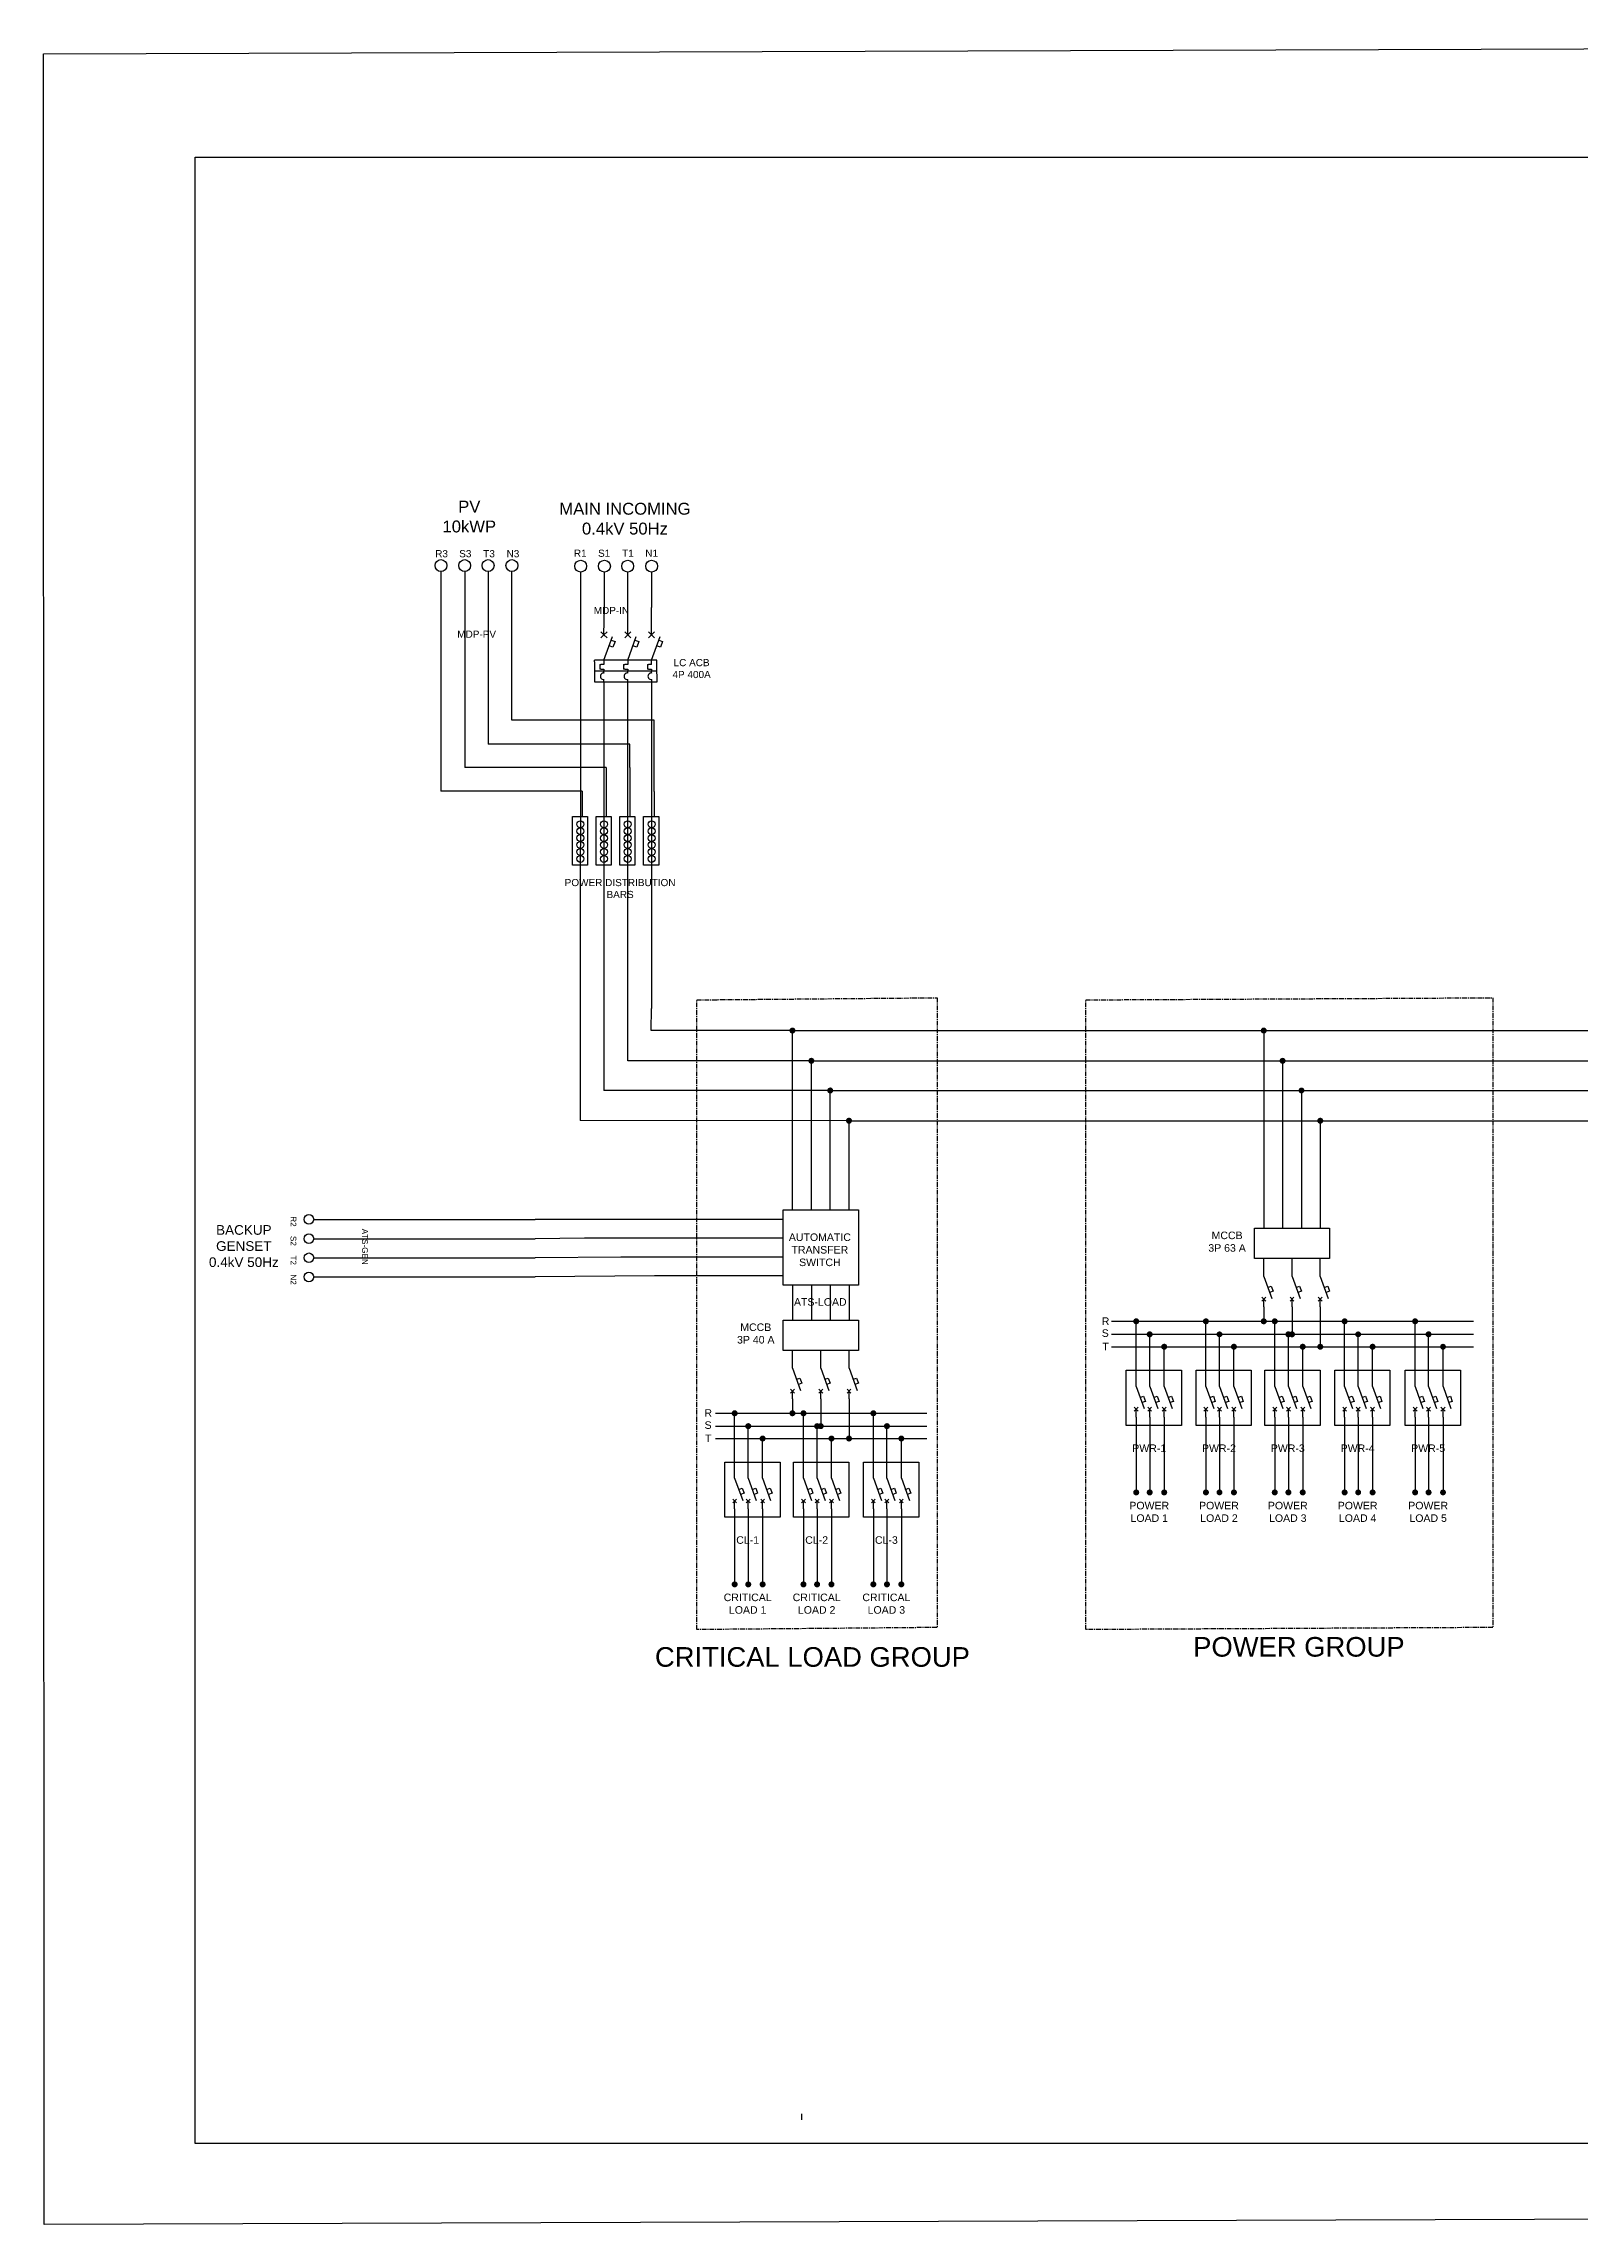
# Model space of a CAD drawing. Header units: inches. Extents: x 1209 to 3246, y 1048 to 2489.
# Drawn here: x 1209 to 2225, y 1048 to 2489 of the extents above; entities that cross this region are included whole.
import ezdxf

# ---------------------------------------------------------------- set-up
doc = ezdxf.new("R2010")
doc.units = ezdxf.units.IN
doc.header["$MEASUREMENT"] = 0
doc.linetypes.add('CENTER', pattern=[50.8, 31.75, -6.35, 6.35, -6.35])
doc.layers.add('Connecting', color=250, linetype='Continuous')
doc.layers.add('DOOR WINDOW 1 300', color=90, linetype='Continuous', lineweight=5)
doc.styles.get("Standard").update_dxf_attribs({"font": 'arial.ttf'})
doc.styles.add('Tittle Block', font='arial.ttf')

msp = doc.modelspace()

# ---------------------------------------------------------------- hatches: boundary and pattern name
at = {"layer": 'Connecting', "transparency": 33554687}
h = msp.add_hatch(color=256, dxfattribs=at)
h.dxf.hatch_style = 1
h.paths.add_polyline_path([(1701.7, 1836.7, 1), (1705.7, 1836.7, 1)])
h = msp.add_hatch(color=256, dxfattribs=at)
h.dxf.hatch_style = 1
h.paths.add_polyline_path([(2013.3, 1836.7, 1), (2017.3, 1836.7, 1)])
h = msp.add_hatch(color=256, dxfattribs=at)
h.dxf.hatch_style = 1
h.paths.add_polyline_path([(1714.2, 1816.7, 1), (1718.2, 1816.7, 1)])
h = msp.add_hatch(color=256, dxfattribs=at)
h.dxf.hatch_style = 1
h.paths.add_polyline_path([(2025.8, 1816.7, 1), (2029.8, 1816.7, 1)])
h = msp.add_hatch(color=256, dxfattribs=at)
h.dxf.hatch_style = 1
h.paths.add_polyline_path([(1726.7, 1797.1, 1), (1730.7, 1797.1, 1)])
h = msp.add_hatch(color=256, dxfattribs=at)
h.dxf.hatch_style = 1
h.paths.add_polyline_path([(2038.3, 1797.1, 1), (2042.2, 1797.1, 1)])
h = msp.add_hatch(color=256, dxfattribs=at)
h.dxf.hatch_style = 1
h.paths.add_polyline_path([(1739.1, 1777.1, 1), (1743.1, 1777.1, 1)])
h = msp.add_hatch(color=256, dxfattribs=at)
h.dxf.hatch_style = 1
h.paths.add_polyline_path([(2050.7, 1777.1, 1), (2054.7, 1777.1, 1)])
h = msp.add_hatch(color=256, dxfattribs=at)
h.dxf.hatch_style = 1
h.paths.add_polyline_path([(1929, 1644.5, 1), (1933, 1644.5, 1)])
h = msp.add_hatch(color=256, dxfattribs=at)
h.dxf.hatch_style = 1
h.paths.add_polyline_path([(1975.1, 1644.5, 1), (1979.1, 1644.5, 1)])
h = msp.add_hatch(color=256, dxfattribs=at)
h.dxf.hatch_style = 1
h.paths.add_polyline_path([(2013.3, 1644.5, 1), (2017.3, 1644.5, 1)])
h = msp.add_hatch(color=256, dxfattribs=at)
h.dxf.hatch_style = 1
h.paths.add_polyline_path([(2020.6, 1644.5, 1), (2024.6, 1644.5, 1)])
h = msp.add_hatch(color=256, dxfattribs=at)
h.dxf.hatch_style = 1
h.paths.add_polyline_path([(2066.8, 1644.5, 1), (2070.8, 1644.5, 1)])
h = msp.add_hatch(color=256, dxfattribs=at)
h.dxf.hatch_style = 1
h.paths.add_polyline_path([(2113.4, 1644.5, 1), (2117.4, 1644.5, 1)])
h = msp.add_hatch(color=256, dxfattribs=at)
h.dxf.hatch_style = 1
h.paths.add_polyline_path([(1937.9, 1635.9, 1), (1941.9, 1635.9, 1)])
h = msp.add_hatch(color=256, dxfattribs=at)
h.dxf.hatch_style = 1
h.paths.add_polyline_path([(1947.5, 1627.7, 1), (1951.5, 1627.7, 1)])
h = msp.add_hatch(color=256, dxfattribs=at)
h.dxf.hatch_style = 1
h.paths.add_polyline_path([(1984.1, 1635.9, 1), (1988, 1635.9, 1)])
h = msp.add_hatch(color=256, dxfattribs=at)
h.dxf.hatch_style = 1
h.paths.add_polyline_path([(1993.6, 1627.7, 1), (1997.6, 1627.7, 1)])
h = msp.add_hatch(color=256, dxfattribs=at)
h.dxf.hatch_style = 1
h.paths.add_polyline_path([(2029.6, 1635.9, 1), (2033.6, 1635.9, 1)])
h = msp.add_hatch(color=256, dxfattribs=at)
h.dxf.hatch_style = 1
h.paths.add_polyline_path([(2032, 1635.9, 1), (2036, 1635.9, 1)])
h = msp.add_hatch(color=256, dxfattribs=at)
h.dxf.hatch_style = 1
h.paths.add_polyline_path([(2039.1, 1627.7, 1), (2043.1, 1627.7, 1)])
h = msp.add_hatch(color=256, dxfattribs=at)
h.dxf.hatch_style = 1
h.paths.add_polyline_path([(2050.7, 1627.7, 1), (2054.7, 1627.7, 1)])
h = msp.add_hatch(color=256, dxfattribs=at)
h.dxf.hatch_style = 1
h.paths.add_polyline_path([(2075.8, 1635.9, 1), (2079.7, 1635.9, 1)])
h = msp.add_hatch(color=256, dxfattribs=at)
h.dxf.hatch_style = 1
h.paths.add_polyline_path([(2085.3, 1627.7, 1), (2089.3, 1627.7, 1)])
h = msp.add_hatch(color=256, dxfattribs=at)
h.dxf.hatch_style = 1
h.paths.add_polyline_path([(2122.3, 1635.9, 1), (2126.3, 1635.9, 1)])
h = msp.add_hatch(color=256, dxfattribs=at)
h.dxf.hatch_style = 1
h.paths.add_polyline_path([(2131.9, 1627.7, 1), (2135.8, 1627.7, 1)])
h = msp.add_hatch(color=256, dxfattribs=at)
h.dxf.hatch_style = 1
h.paths.add_polyline_path([(1663.5, 1583.7, 1), (1667.5, 1583.7, 1)])
h = msp.add_hatch(color=256, dxfattribs=at)
h.dxf.hatch_style = 1
h.paths.add_polyline_path([(1672.5, 1575.2, 1), (1676.5, 1575.2, 1)])
h = msp.add_hatch(color=256, dxfattribs=at)
h.dxf.hatch_style = 1
h.paths.add_polyline_path([(1701.7, 1583.7, 1), (1705.7, 1583.7, 1)])
h = msp.add_hatch(color=256, dxfattribs=at)
h.dxf.hatch_style = 1
h.paths.add_polyline_path([(1709, 1583.7, 1), (1713, 1583.7, 1)])
h = msp.add_hatch(color=256, dxfattribs=at)
h.dxf.hatch_style = 1
h.paths.add_polyline_path([(1718, 1575.2, 1), (1722, 1575.2, 1)])
h = msp.add_hatch(color=256, dxfattribs=at)
h.dxf.hatch_style = 1
h.paths.add_polyline_path([(1720.4, 1575.2, 1), (1724.4, 1575.2, 1)])
h = msp.add_hatch(color=256, dxfattribs=at)
h.dxf.hatch_style = 1
h.paths.add_polyline_path([(1755.2, 1583.7, 1), (1759.2, 1583.7, 1)])
h = msp.add_hatch(color=256, dxfattribs=at)
h.dxf.hatch_style = 1
h.paths.add_polyline_path([(1764.2, 1575.2, 1), (1768.2, 1575.2, 1)])
h = msp.add_hatch(color=256, dxfattribs=at)
h.dxf.hatch_style = 1
h.paths.add_polyline_path([(1682, 1567, 1), (1686, 1567, 1)])
h = msp.add_hatch(color=256, dxfattribs=at)
h.dxf.hatch_style = 1
h.paths.add_polyline_path([(1727.5, 1567, 1), (1731.5, 1567, 1)])
h = msp.add_hatch(color=256, dxfattribs=at)
h.dxf.hatch_style = 1
h.paths.add_polyline_path([(1739.1, 1567, 1), (1743.1, 1567, 1)])
h = msp.add_hatch(color=256, dxfattribs=at)
h.dxf.hatch_style = 1
h.paths.add_polyline_path([(1773.7, 1567, 1), (1777.7, 1567, 1)])
h = msp.add_hatch(color=256, dxfattribs=at)
h.dxf.hatch_style = 1
h.paths.add_polyline_path([(1929, 1531.4, 1), (1933, 1531.4, 1)])
h = msp.add_hatch(color=256, dxfattribs=at)
h.dxf.hatch_style = 1
h.paths.add_polyline_path([(1937.9, 1531.4, 1), (1941.9, 1531.4, 1)])
h = msp.add_hatch(color=256, dxfattribs=at)
h.dxf.hatch_style = 1
h.paths.add_polyline_path([(1947.5, 1531.4, 1), (1951.5, 1531.4, 1)])
h = msp.add_hatch(color=256, dxfattribs=at)
h.dxf.hatch_style = 1
h.paths.add_polyline_path([(1975.1, 1531.4, 1), (1979.1, 1531.4, 1)])
h = msp.add_hatch(color=256, dxfattribs=at)
h.dxf.hatch_style = 1
h.paths.add_polyline_path([(1984.1, 1531.4, 1), (1988, 1531.4, 1)])
h = msp.add_hatch(color=256, dxfattribs=at)
h.dxf.hatch_style = 1
h.paths.add_polyline_path([(1993.6, 1531.4, 1), (1997.6, 1531.4, 1)])
h = msp.add_hatch(color=256, dxfattribs=at)
h.dxf.hatch_style = 1
h.paths.add_polyline_path([(2020.6, 1531.4, 1), (2024.6, 1531.4, 1)])
h = msp.add_hatch(color=256, dxfattribs=at)
h.dxf.hatch_style = 1
h.paths.add_polyline_path([(2029.6, 1531.4, 1), (2033.6, 1531.4, 1)])
h = msp.add_hatch(color=256, dxfattribs=at)
h.dxf.hatch_style = 1
h.paths.add_polyline_path([(2039.1, 1531.4, 1), (2043.1, 1531.4, 1)])
h = msp.add_hatch(color=256, dxfattribs=at)
h.dxf.hatch_style = 1
h.paths.add_polyline_path([(2066.8, 1531.4, 1), (2070.8, 1531.4, 1)])
h = msp.add_hatch(color=256, dxfattribs=at)
h.dxf.hatch_style = 1
h.paths.add_polyline_path([(2075.8, 1531.4, 1), (2079.7, 1531.4, 1)])
h = msp.add_hatch(color=256, dxfattribs=at)
h.dxf.hatch_style = 1
h.paths.add_polyline_path([(2085.3, 1531.4, 1), (2089.3, 1531.4, 1)])
h = msp.add_hatch(color=256, dxfattribs=at)
h.dxf.hatch_style = 1
h.paths.add_polyline_path([(2113.4, 1531.4, 1), (2117.4, 1531.4, 1)])
h = msp.add_hatch(color=256, dxfattribs=at)
h.dxf.hatch_style = 1
h.paths.add_polyline_path([(2122.3, 1531.4, 1), (2126.3, 1531.4, 1)])
h = msp.add_hatch(color=256, dxfattribs=at)
h.dxf.hatch_style = 1
h.paths.add_polyline_path([(2131.9, 1531.4, 1), (2135.8, 1531.4, 1)])
h = msp.add_hatch(color=256, dxfattribs=at)
h.dxf.hatch_style = 1
h.paths.add_polyline_path([(1663.5, 1470.6, 1), (1667.5, 1470.6, 1)])
h = msp.add_hatch(color=256, dxfattribs=at)
h.dxf.hatch_style = 1
h.paths.add_polyline_path([(1672.5, 1470.6, 1), (1676.5, 1470.6, 1)])
h = msp.add_hatch(color=256, dxfattribs=at)
h.dxf.hatch_style = 1
h.paths.add_polyline_path([(1682, 1470.6, 1), (1686, 1470.6, 1)])
h = msp.add_hatch(color=256, dxfattribs=at)
h.dxf.hatch_style = 1
h.paths.add_polyline_path([(1709, 1470.6, 1), (1713, 1470.6, 1)])
h = msp.add_hatch(color=256, dxfattribs=at)
h.dxf.hatch_style = 1
h.paths.add_polyline_path([(1718, 1470.6, 1), (1722, 1470.6, 1)])
h = msp.add_hatch(color=256, dxfattribs=at)
h.dxf.hatch_style = 1
h.paths.add_polyline_path([(1727.5, 1470.6, 1), (1731.5, 1470.6, 1)])
h = msp.add_hatch(color=256, dxfattribs=at)
h.dxf.hatch_style = 1
h.paths.add_polyline_path([(1755.2, 1470.6, 1), (1759.2, 1470.6, 1)])
h = msp.add_hatch(color=256, dxfattribs=at)
h.dxf.hatch_style = 1
h.paths.add_polyline_path([(1764.2, 1470.6, 1), (1768.2, 1470.6, 1)])
h = msp.add_hatch(color=256, dxfattribs=at)
h.dxf.hatch_style = 1
h.paths.add_polyline_path([(1773.7, 1470.6, 1), (1777.7, 1470.6, 1)])

# ---------------------------------------------------------------- linework, layer by layer
for p, q in [((1471.3, 2140.1), (1471.3, 1995)), ((1487, 2140.1), (1487, 2010.7)), ((1502.5, 2140.1), (1502.5, 2026)), ((1518.2, 2041.8), (1518.2, 2140.1)), ((1579.4, 2116.3), (1579.4, 2139.8)), ((1594.8, 2116.3), (1594.8, 2139.8)), ((1610.6, 2139.8), (1610.6, 2116.3)), ((1579.1, 2098.3), (1579.4, 2116.3)), ((1594.8, 2098.3), (1594.8, 2116.3)), ((1610.6, 2098.3), (1610.6, 2116.3)), ((1579.1, 2098.3), (1577.1, 2100.3)), ((1579.1, 2098.3), (1577.1, 2096.3)), ((1579.1, 2098.3), (1581.1, 2100.3)), ((1579.1, 2098.3), (1581.1, 2096.3)), ((1579.1, 2081.6), (1584.7, 2097.2)), ((1585, 2090.1), (1582.5, 2091)), ((1585, 2090.1), (1582.5, 2091)), ((1583.8, 2094.8), (1586.4, 2093.9)), ((1583.8, 2094.8), (1586.4, 2093.9)), ((1586.4, 2093.9), (1585, 2090.1)), ((1586.4, 2093.9), (1585, 2090.1)), ((1594.8, 2098.3), (1592.9, 2100.3)), ((1594.8, 2098.3), (1592.9, 2096.3)), ((1594.8, 2098.3), (1596.8, 2100.3)), ((1594.8, 2098.3), (1596.8, 2096.3)), ((1594.8, 2081.6), (1600.4, 2097.2)), ((1600.8, 2090.1), (1598.2, 2091)), ((1600.8, 2090.1), (1598.2, 2091)), ((1599.6, 2094.8), (1602.1, 2093.9)), ((1599.6, 2094.8), (1602.1, 2093.9)), ((1602.1, 2093.9), (1600.8, 2090.1)), ((1602.1, 2093.9), (1600.8, 2090.1)), ((1610.6, 2098.3), (1608.6, 2100.3)), ((1610.6, 2098.3), (1608.6, 2096.3)), ((1610.6, 2098.3), (1612.6, 2100.3)), ((1610.6, 2098.3), (1612.6, 2096.3)), ((1610.6, 2081.6), (1616.2, 2097.2)), ((1616.5, 2090.1), (1613.9, 2091)), ((1615.3, 2094.8), (1617.9, 2093.9)), ((1617.9, 2093.9), (1616.5, 2090.1)), ((1610.6, 2081.6), (1572.8, 2081.6)), ((1576.3, 2078.7), (1576.3, 2075.7)), ((1579.1, 2078.7), (1577.1, 2078.7)), ((1579.1, 2081.6), (1579.1, 2079.4)), ((1592, 2078.7), (1592, 2075.7)), ((1594.8, 2078.7), (1592.8, 2078.7)), ((1607.8, 2078.7), (1607.8, 2075.7)), ((1610.6, 2078.7), (1608.5, 2078.7)), ((1614.1, 2081.6), (1610.6, 2081.6)), ((1572.8, 2067.3), (1610.6, 2067.3)), ((1577.1, 2075.7), (1579.1, 2075.7)), ((1579.1, 2075.7), (1579.1, 2074)), ((1579.1, 2067.3), (1579.1, 1797.1)), ((1592.8, 2075.7), (1594.8, 2075.7)), ((1594.8, 2075.7), (1594.8, 2074)), ((1594.8, 1816.7), (1594.8, 2067.3)), ((1608.5, 2075.7), (1610.6, 2075.7)), ((1610.6, 2075.7), (1610.6, 2074)), ((1610.6, 2067.3), (1610.6, 1851.2)), ((1610.6, 2067.3), (1614.2, 2067.3)), ((1612.2, 2041.8), (1518.2, 2041.8)), ((1612.2, 1994.8), (1612.2, 2041.8)), ((1596.3, 2026), (1502.5, 2026)), ((1596.3, 2010.6), (1596.3, 2026)), ((1580.5, 2010.7), (1487, 2010.7)), ((1564.7, 1995), (1471.3, 1995)), ((1610.4, 1836.7), (1610.6, 1851.2)), ((1703.7, 1836.7), (1610.4, 1836.7)), ((1703.7, 1718.1), (1703.7, 1836.7)), ((1703.7, 1836.7), (2015.3, 1836.7)), ((2015.3, 1836.7), (2015.3, 1706)), ((2015.3, 1836.7), (2362.7, 1836.7)), ((1716.2, 1816.7), (1594.8, 1816.7)), ((1716.2, 1718.1), (1716.2, 1816.7)), ((1716.2, 1816.7), (2027.8, 1816.7)), ((2027.8, 1816.7), (2027.8, 1706)), ((2027.8, 1816.7), (2375.2, 1816.7)), ((1728.7, 1797.1), (1579.1, 1797.1)), ((1728.7, 1718.1), (1728.7, 1797.1)), ((1728.7, 1797.1), (2040.2, 1797.1)), ((2040.2, 1797.1), (2040.2, 1706)), ((2040.2, 1797.1), (2387.7, 1797.1)), ((1741.1, 1777.1), (1563.4, 1777.3)), ((1741.1, 1718.1), (1741.1, 1777.1)), ((1741.1, 1777.1), (2052.7, 1777.1)), ((2052.7, 1777.1), (2052.7, 1706)), ((2052.7, 1777.1), (2400.1, 1777.1)), ((1545.5, 1711.9), (1533.6, 1711.9)), ((1697.5, 1711.9), (1545.5, 1711.9)), ((1566.3, 1699.4), (1533.6, 1699.1)), ((1590.3, 1687), (1533.6, 1686.5)), ((1697.5, 1699.4), (1566.3, 1699.4)), ((1697.5, 1687), (1590.3, 1687)), ((1612.4, 1674.5), (1533.6, 1673.8)), ((1697.5, 1674.5), (1612.4, 1674.5)), ((2015.3, 1679.4), (2015.3, 1686)), ((2015.3, 1674.2), (2015.3, 1679.4)), ((2015.3, 1674.2), (2020.6, 1659.5)), ((2034, 1679.4), (2034, 1686)), ((2034, 1674.2), (2034, 1679.4)), ((2034, 1674.2), (2039.3, 1659.5)), ((2052.7, 1679.4), (2052.7, 1686)), ((2052.7, 1674.2), (2052.7, 1679.4)), ((2052.7, 1674.2), (2058, 1659.5)), ((1703.7, 1668.3), (1703.7, 1645.2)), ((1716.2, 1668.3), (1716.2, 1645.2)), ((1728.7, 1668.3), (1728.7, 1645.2)), ((1741.1, 1668.3), (1741.1, 1645.2)), ((2016.6, 1657.9), (2014, 1660.5)), ((2014, 1657.9), (2016.6, 1660.5)), ((2015.3, 1654), (2015.3, 1659.2)), ((2018, 1666.9), (2020.2, 1667.7)), ((2021.5, 1664.4), (2019.2, 1663.5)), ((2020.2, 1667.7), (2021.5, 1664.4)), ((2035.3, 1657.9), (2032.7, 1660.5)), ((2032.7, 1657.9), (2035.3, 1660.5)), ((2034, 1654), (2034, 1659.2)), ((2036.7, 1666.9), (2038.9, 1667.7)), ((2040.2, 1664.4), (2037.9, 1663.5)), ((2038.9, 1667.7), (2040.2, 1664.4)), ((2054, 1657.9), (2051.4, 1660.5)), ((2051.4, 1657.9), (2054, 1660.5)), ((2052.7, 1654), (2052.7, 1659.2)), ((2055.3, 1666.9), (2057.6, 1667.7)), ((2058.9, 1664.4), (2056.6, 1663.5)), ((2057.6, 1667.7), (2058.9, 1664.4)), ((1914.7, 1644.5), (2154, 1644.5)), ((1931, 1606.7), (1931, 1644.5)), ((1977.1, 1606.7), (1977.1, 1644.5)), ((2015.3, 1654), (2015.3, 1644.5)), ((2022.6, 1606.7), (2022.6, 1644.5)), ((2034, 1654), (2034, 1635.9)), ((2052.7, 1654), (2052.7, 1627.7)), ((2068.8, 1606.7), (2068.8, 1644.5)), ((2115.4, 1606.7), (2115.4, 1644.5)), ((1914.7, 1635.9), (2154, 1635.9)), ((1939.9, 1606.7), (1939.9, 1635.9)), ((1986, 1606.7), (1986, 1635.9)), ((2031.6, 1606.7), (2031.6, 1635.9)), ((2077.8, 1606.7), (2077.8, 1635.9)), ((2124.3, 1606.7), (2124.3, 1635.9)), ((1703.7, 1618.7), (1703.7, 1625.3)), ((1703.7, 1613.5), (1703.7, 1618.7)), ((1722.4, 1618.7), (1722.4, 1625.3)), ((1722.4, 1613.5), (1722.4, 1618.7)), ((1741.1, 1618.7), (1741.1, 1625.3)), ((1741.1, 1613.5), (1741.1, 1618.7)), ((1914.7, 1627.7), (2154, 1627.7)), ((1949.5, 1606.7), (1949.5, 1627.7)), ((1995.6, 1606.7), (1995.6, 1627.7)), ((2041.1, 1606.7), (2041.1, 1627.7)), ((2087.3, 1606.7), (2087.3, 1627.7)), ((2133.9, 1606.7), (2133.9, 1627.7)), ((1703.7, 1613.5), (1709, 1598.8)), ((1706.4, 1606.2), (1708.7, 1607)), ((1709.9, 1603.6), (1707.6, 1602.8)), ((1708.7, 1607), (1709.9, 1603.6)), ((1722.4, 1613.5), (1727.7, 1598.8)), ((1725.1, 1606.2), (1727.3, 1607)), ((1728.6, 1603.6), (1726.3, 1602.8)), ((1727.3, 1607), (1728.6, 1603.6)), ((1741.1, 1613.5), (1746.4, 1598.8)), ((1743.8, 1606.2), (1746, 1607)), ((1747.3, 1603.6), (1745, 1602.8)), ((1746, 1607), (1747.3, 1603.6)), ((1931, 1601.5), (1931, 1606.7)), ((1931, 1601.5), (1936.3, 1586.8)), ((1939.9, 1601.5), (1939.9, 1606.7)), ((1939.9, 1601.5), (1945.2, 1586.8)), ((1949.5, 1601.5), (1949.5, 1606.7)), ((1949.5, 1601.5), (1954.7, 1586.8)), ((1977.1, 1601.5), (1977.1, 1606.7)), ((1977.1, 1601.5), (1982.4, 1586.8)), ((1986, 1601.5), (1986, 1606.7)), ((1986, 1601.5), (1991.3, 1586.8)), ((1995.6, 1601.5), (1995.6, 1606.7)), ((1995.6, 1601.5), (2000.9, 1586.8)), ((2022.6, 1601.5), (2022.6, 1606.7)), ((2022.6, 1601.5), (2027.9, 1586.8)), ((2031.6, 1601.5), (2031.6, 1606.7)), ((2031.6, 1601.5), (2036.9, 1586.8)), ((2041.1, 1601.5), (2041.1, 1606.7)), ((2041.1, 1601.5), (2046.4, 1586.8)), ((2068.8, 1601.5), (2068.8, 1606.7)), ((2068.8, 1601.5), (2074.1, 1586.8)), ((2077.8, 1601.5), (2077.8, 1606.7)), ((2077.8, 1601.5), (2083, 1586.8)), ((2087.3, 1601.5), (2087.3, 1606.7)), ((2087.3, 1601.5), (2092.6, 1586.8)), ((2115.4, 1601.5), (2115.4, 1606.7)), ((2115.4, 1601.5), (2120.6, 1586.8)), ((2124.3, 1601.5), (2124.3, 1606.7)), ((2124.3, 1601.5), (2129.6, 1586.8)), ((2133.9, 1601.5), (2133.9, 1606.7)), ((2133.9, 1601.5), (2139.1, 1586.8)), ((1705, 1597.1), (1702.4, 1599.7)), ((1702.4, 1597.1), (1705, 1599.7)), ((1703.7, 1593.2), (1703.7, 1598.4)), ((1703.7, 1593.2), (1703.7, 1583.7)), ((1723.7, 1597.1), (1721.1, 1599.7)), ((1721.1, 1597.1), (1723.7, 1599.7)), ((1722.4, 1593.2), (1722.4, 1598.4)), ((1722.4, 1593.2), (1722.4, 1575.2)), ((1742.4, 1597.1), (1739.8, 1599.7)), ((1739.8, 1597.1), (1742.4, 1599.7)), ((1741.1, 1593.2), (1741.1, 1598.4)), ((1741.1, 1593.2), (1741.1, 1567)), ((1932.3, 1585.1), (1929.7, 1587.7)), ((1929.7, 1585.1), (1932.3, 1587.7)), ((1931, 1581.2), (1931, 1586.4)), ((1933.6, 1594.1), (1935.9, 1595)), ((1937.1, 1591.6), (1934.8, 1590.8)), ((1935.9, 1595), (1937.1, 1591.6)), ((1941.2, 1585.1), (1938.6, 1587.7)), ((1938.6, 1585.1), (1941.2, 1587.7)), ((1939.9, 1581.2), (1939.9, 1586.4)), ((1942.6, 1594.1), (1944.8, 1595)), ((1946.1, 1591.6), (1943.8, 1590.8)), ((1944.8, 1595), (1946.1, 1591.6)), ((1950.8, 1585.1), (1948.2, 1587.7)), ((1948.2, 1585.1), (1950.8, 1587.7)), ((1949.5, 1581.2), (1949.5, 1586.4)), ((1952.1, 1594.1), (1954.4, 1595)), ((1955.6, 1591.6), (1953.3, 1590.8)), ((1954.4, 1595), (1955.6, 1591.6)), ((1978.4, 1585.1), (1975.8, 1587.7)), ((1975.8, 1585.1), (1978.4, 1587.7)), ((1977.1, 1581.2), (1977.1, 1586.4)), ((1979.7, 1594.1), (1982, 1595)), ((1983.3, 1591.6), (1980.9, 1590.8)), ((1982, 1595), (1983.3, 1591.6)), ((1987.3, 1585.1), (1984.7, 1587.7)), ((1984.7, 1585.1), (1987.3, 1587.7)), ((1986, 1581.2), (1986, 1586.4)), ((1988.7, 1594.1), (1991, 1595)), ((1992.2, 1591.6), (1989.9, 1590.8)), ((1991, 1595), (1992.2, 1591.6)), ((1996.9, 1585.1), (1994.3, 1587.7)), ((1994.3, 1585.1), (1996.9, 1587.7)), ((1995.6, 1581.2), (1995.6, 1586.4)), ((1998.2, 1594.1), (2000.5, 1595)), ((2001.8, 1591.6), (1999.4, 1590.8)), ((2000.5, 1595), (2001.8, 1591.6)), ((2023.9, 1585.1), (2021.3, 1587.7)), ((2021.3, 1585.1), (2023.9, 1587.7)), ((2022.6, 1581.2), (2022.6, 1586.4)), ((2025.3, 1594.1), (2027.5, 1595)), ((2028.8, 1591.6), (2026.5, 1590.8)), ((2027.5, 1595), (2028.8, 1591.6)), ((2032.9, 1585.1), (2030.3, 1587.7)), ((2030.3, 1585.1), (2032.9, 1587.7)), ((2031.6, 1581.2), (2031.6, 1586.4)), ((2034.2, 1594.1), (2036.5, 1595)), ((2037.7, 1591.6), (2035.4, 1590.8)), ((2036.5, 1595), (2037.7, 1591.6)), ((2042.4, 1585.1), (2039.8, 1587.7)), ((2039.8, 1585.1), (2042.4, 1587.7)), ((2041.1, 1581.2), (2041.1, 1586.4)), ((2043.8, 1594.1), (2046, 1595)), ((2047.3, 1591.6), (2045, 1590.8)), ((2046, 1595), (2047.3, 1591.6)), ((2070.1, 1585.1), (2067.5, 1587.7)), ((2067.5, 1585.1), (2070.1, 1587.7)), ((2068.8, 1581.2), (2068.8, 1586.4)), ((2071.4, 1594.1), (2073.7, 1595)), ((2075, 1591.6), (2072.6, 1590.8)), ((2073.7, 1595), (2075, 1591.6)), ((2079.1, 1585.1), (2076.5, 1587.7)), ((2076.5, 1585.1), (2079.1, 1587.7)), ((2077.8, 1581.2), (2077.8, 1586.4)), ((2080.4, 1594.1), (2082.7, 1595)), ((2083.9, 1591.6), (2081.6, 1590.8)), ((2082.7, 1595), (2083.9, 1591.6)), ((2088.6, 1585.1), (2086, 1587.7)), ((2086, 1585.1), (2088.6, 1587.7)), ((2087.3, 1581.2), (2087.3, 1586.4)), ((2089.9, 1594.1), (2092.2, 1595)), ((2093.5, 1591.6), (2091.1, 1590.8)), ((2092.2, 1595), (2093.5, 1591.6)), ((2116.7, 1585.1), (2114.1, 1587.7)), ((2114.1, 1585.1), (2116.7, 1587.7)), ((2115.4, 1581.2), (2115.4, 1586.4)), ((2118, 1594.1), (2120.3, 1595)), ((2121.5, 1591.6), (2119.2, 1590.8)), ((2120.3, 1595), (2121.5, 1591.6)), ((2125.6, 1585.1), (2123, 1587.7)), ((2123, 1585.1), (2125.6, 1587.7)), ((2124.3, 1581.2), (2124.3, 1586.4)), ((2127, 1594.1), (2129.2, 1595)), ((2130.5, 1591.6), (2128.2, 1590.8)), ((2129.2, 1595), (2130.5, 1591.6)), ((2135.2, 1585.1), (2132.5, 1587.7)), ((2132.5, 1585.1), (2135.2, 1587.7)), ((2133.9, 1581.2), (2133.9, 1586.4)), ((2136.5, 1594.1), (2138.8, 1595)), ((2140, 1591.6), (2137.7, 1590.8)), ((2138.8, 1595), (2140, 1591.6)), ((1652.9, 1583.7), (1792.5, 1583.7)), ((1652.9, 1575.2), (1792.5, 1575.2)), ((1665.5, 1546), (1665.5, 1583.7)), ((1674.5, 1546), (1674.5, 1575.2)), ((1711, 1546), (1711, 1583.7)), ((1720, 1546), (1720, 1575.2)), ((1757.2, 1546), (1757.2, 1583.7)), ((1766.2, 1546), (1766.2, 1575.2)), ((1931, 1581.2), (1931, 1531.4)), ((1939.9, 1581.2), (1939.9, 1531.4)), ((1949.5, 1581.2), (1949.5, 1531.4)), ((1977.1, 1581.2), (1977.1, 1531.4)), ((1986, 1581.2), (1986, 1531.4)), ((1995.6, 1581.2), (1995.6, 1531.4)), ((2022.6, 1581.2), (2022.6, 1531.4)), ((2031.6, 1581.2), (2031.6, 1531.4)), ((2041.1, 1581.2), (2041.1, 1531.4)), ((2068.8, 1581.2), (2068.8, 1531.4)), ((2077.8, 1581.2), (2077.8, 1531.4)), ((2087.3, 1581.2), (2087.3, 1531.4)), ((2115.4, 1581.2), (2115.4, 1531.4)), ((2124.3, 1581.2), (2124.3, 1531.4)), ((2133.9, 1581.2), (2133.9, 1531.4)), ((1652.9, 1567), (1792.5, 1567)), ((1684, 1546), (1684, 1567)), ((1729.5, 1546), (1729.5, 1567)), ((1775.7, 1546), (1775.7, 1567)), ((1665.5, 1540.8), (1665.5, 1546)), ((1674.5, 1540.8), (1674.5, 1546)), ((1684, 1540.8), (1684, 1546)), ((1711, 1540.8), (1711, 1546)), ((1720, 1540.8), (1720, 1546)), ((1729.5, 1540.8), (1729.5, 1546)), ((1757.2, 1540.8), (1757.2, 1546)), ((1766.2, 1540.8), (1766.2, 1546)), ((1775.7, 1540.8), (1775.7, 1546)), ((1665.5, 1540.8), (1670.8, 1526.1)), ((1668.2, 1533.4), (1670.4, 1534.3)), ((1671.7, 1530.9), (1669.4, 1530)), ((1670.4, 1534.3), (1671.7, 1530.9)), ((1674.5, 1540.8), (1679.7, 1526.1)), ((1677.1, 1533.4), (1679.4, 1534.3)), ((1680.6, 1530.9), (1678.3, 1530)), ((1679.4, 1534.3), (1680.6, 1530.9)), ((1684, 1540.8), (1689.3, 1526.1)), ((1686.6, 1533.4), (1688.9, 1534.3)), ((1690.2, 1530.9), (1687.8, 1530)), ((1688.9, 1534.3), (1690.2, 1530.9)), ((1711, 1540.8), (1716.3, 1526.1)), ((1713.7, 1533.4), (1716, 1534.3)), ((1717.2, 1530.9), (1714.9, 1530)), ((1716, 1534.3), (1717.2, 1530.9)), ((1720, 1540.8), (1725.3, 1526.1)), ((1722.6, 1533.4), (1724.9, 1534.3)), ((1726.2, 1530.9), (1723.8, 1530)), ((1724.9, 1534.3), (1726.2, 1530.9)), ((1729.5, 1540.8), (1734.8, 1526.1)), ((1732.2, 1533.4), (1734.4, 1534.3)), ((1735.7, 1530.9), (1733.4, 1530)), ((1734.4, 1534.3), (1735.7, 1530.9)), ((1757.2, 1540.8), (1762.5, 1526.1)), ((1759.9, 1533.4), (1762.1, 1534.3)), ((1763.4, 1530.9), (1761.1, 1530)), ((1762.1, 1534.3), (1763.4, 1530.9)), ((1766.2, 1540.8), (1771.5, 1526.1)), ((1768.8, 1533.4), (1771.1, 1534.3)), ((1772.3, 1530.9), (1770, 1530)), ((1771.1, 1534.3), (1772.3, 1530.9)), ((1775.7, 1540.8), (1781, 1526.1)), ((1778.3, 1533.4), (1780.6, 1534.3)), ((1781.9, 1530.9), (1779.6, 1530)), ((1780.6, 1534.3), (1781.9, 1530.9)), ((1666.8, 1524.4), (1664.2, 1527)), ((1664.2, 1524.4), (1666.8, 1527)), ((1665.5, 1520.5), (1665.5, 1525.7)), ((1665.5, 1520.5), (1665.5, 1470.6)), ((1675.8, 1524.4), (1673.2, 1527)), ((1673.2, 1524.4), (1675.8, 1527)), ((1674.5, 1520.5), (1674.5, 1525.7)), ((1674.5, 1520.5), (1674.5, 1470.6)), ((1685.3, 1524.4), (1682.7, 1527)), ((1682.7, 1524.4), (1685.3, 1527)), ((1684, 1520.5), (1684, 1525.7)), ((1684, 1520.5), (1684, 1470.6)), ((1712.3, 1524.4), (1709.7, 1527)), ((1709.7, 1524.4), (1712.3, 1527)), ((1711, 1520.5), (1711, 1525.7)), ((1711, 1520.5), (1711, 1470.6)), ((1721.3, 1524.4), (1718.7, 1527)), ((1718.7, 1524.4), (1721.3, 1527)), ((1720, 1520.5), (1720, 1525.7)), ((1720, 1520.5), (1720, 1470.6)), ((1730.8, 1524.4), (1728.2, 1527)), ((1728.2, 1524.4), (1730.8, 1527)), ((1729.5, 1520.5), (1729.5, 1525.7)), ((1729.5, 1520.5), (1729.5, 1470.6)), ((1758.5, 1524.4), (1755.9, 1527)), ((1755.9, 1524.4), (1758.5, 1527)), ((1757.2, 1520.5), (1757.2, 1525.7)), ((1757.2, 1520.5), (1757.2, 1470.6)), ((1767.5, 1524.4), (1764.9, 1527)), ((1764.9, 1524.4), (1767.5, 1527)), ((1766.2, 1520.5), (1766.2, 1525.7)), ((1766.2, 1520.5), (1766.2, 1470.6)), ((1777, 1524.4), (1774.4, 1527)), ((1774.4, 1524.4), (1777, 1527)), ((1775.7, 1520.5), (1775.7, 1525.7)), ((1775.7, 1520.5), (1775.7, 1470.6))]:
    msp.add_line(p, q)
at = {"linetype": 'Continuous'}
for p, q in [((1563.6, 2139.8), (1563.4, 1777.3)), ((1614.1, 2075), (1614.1, 2080.5)), ((1614.2, 2069.8), (1614.1, 2075))]:
    msp.add_line(p, q, dxfattribs=at)
at = {"linetype": 'CENTER', "ltscale": 0.25}
for p, q in [((1572.8, 2080.5), (1572.8, 2081.6)), ((1614.1, 2080.5), (1614.1, 2081.6))]:
    msp.add_line(p, q, dxfattribs=at)
at = {"linetype": 'Continuous', "ltscale": 0.25}
for p, q in [((1572.8, 2080.5), (1572.8, 2067.3)), ((1576.3, 2078.7), (1577.1, 2078.7)), ((1579.1, 2079.4), (1579.1, 2078.7)), ((1592, 2078.7), (1592.8, 2078.7)), ((1594.8, 2081.6), (1594.8, 2080.5)), ((1594.8, 2080.5), (1594.8, 2078.7)), ((1594.8, 2078.7), (1594.8, 2078.7)), ((1607.8, 2078.7), (1608.5, 2078.7)), ((1610.6, 2080.5), (1610.6, 2081.6)), ((1610.6, 2078.7), (1610.6, 2080.5)), ((1614.1, 2074.3), (1572.8, 2074.3)), ((1572.8, 2067.3), (1579.1, 2067.3)), ((1577.1, 2075.7), (1576.3, 2075.7)), ((1579.1, 2073), (1579.1, 2074)), ((1579.1, 2067.3), (1579.1, 2068.7)), ((1592.8, 2075.7), (1592, 2075.7)), ((1594.8, 2073), (1594.8, 2074)), ((1594.8, 2067.3), (1594.8, 2068.7)), ((1594.8, 2068.7), (1594.8, 2068.7)), ((1608.5, 2075.7), (1607.8, 2075.7)), ((1610.6, 2073), (1610.6, 2074)), ((1610.6, 2068.7), (1610.6, 2067.3)), ((1614.2, 2067.3), (1614.2, 2069.8)), ((1580.5, 2010.7), (1580.5, 1978.3)), ((1596.3, 2010.6), (1596.3, 1978.3)), ((1564.7, 1995), (1564.7, 1978.3)), ((1612.2, 1994.8), (1612.2, 1978.3)), ((1558.3, 1946), (1558.3, 1978.3)), ((1558.3, 1978.3), (1568.3, 1978.3)), ((1568.3, 1978.3), (1568.3, 1946)), ((1573.9, 1946), (1573.9, 1978.3)), ((1573.9, 1978.3), (1583.9, 1978.3)), ((1583.9, 1978.3), (1583.9, 1946)), ((1589.6, 1946), (1589.6, 1978.3)), ((1589.6, 1978.3), (1599.6, 1978.3)), ((1599.6, 1978.3), (1599.6, 1946)), ((1605.3, 1946), (1605.3, 1978.3)), ((1605.3, 1978.3), (1615.3, 1978.3)), ((1615.3, 1978.3), (1615.3, 1946)), ((1568.3, 1946), (1558.3, 1946)), ((1583.9, 1946), (1573.9, 1946)), ((1599.6, 1946), (1589.6, 1946)), ((1615.3, 1946), (1605.3, 1946)), ((1387.2, 1711.9), (1533.6, 1711.9)), ((1387.2, 1699.1), (1533.6, 1699.1)), ((1387.2, 1686.5), (1533.6, 1686.5)), ((1387.2, 1673.8), (1533.6, 1673.8))]:
    msp.add_line(p, q, dxfattribs=at)
at = {"color": 1}
msp.add_line((1709.6, 1120.5, 0), (1709.6, 1116.7, 0), dxfattribs=at)
at = {"linetype": 'CENTER', "ltscale": 0.1}
for points in [[(1640.5, 1857), (1799.3, 1858.4), (1799.3, 1442.1), (1640.5, 1440.7)], [(1897.6, 1857), (2166.7, 1858.4), (2166.7, 1442.1), (1897.6, 1440.7)]]:
    msp.add_lwpolyline(points, close=True, dxfattribs=at)
for points in [[(1697.5, 1718.1), (1747.4, 1718.1), (1747.4, 1668.3), (1697.5, 1668.3)], [(2009.1, 1706), (2058.9, 1706), (2058.9, 1686), (2009.1, 1686)], [(1697.5, 1645.2), (1747.4, 1645.2), (1747.4, 1625.3), (1697.5, 1625.3)], [(1924.4, 1612.2), (1960.9, 1612.2), (1960.9, 1575.7), (1924.4, 1575.7)], [(1970.6, 1612.2), (2007, 1612.2), (2007, 1575.7), (1970.6, 1575.7)], [(2016.1, 1612.2), (2052.6, 1612.2), (2052.6, 1575.7), (2016.1, 1575.7)], [(2062.3, 1612.2), (2098.7, 1612.2), (2098.7, 1575.7), (2062.3, 1575.7)], [(2108.8, 1612.2), (2145.3, 1612.2), (2145.3, 1575.7), (2108.8, 1575.7)], [(1659, 1551.4), (1695.5, 1551.4), (1695.5, 1515), (1659, 1515)], [(1704.5, 1551.4), (1741, 1551.4), (1741, 1515), (1704.5, 1515)], [(1750.7, 1551.4), (1787.2, 1551.4), (1787.2, 1515), (1750.7, 1515)]]:
    msp.add_lwpolyline(points, close=True)
for centre, radius in [((1471.3, 2144.1), 3.92), ((1487, 2144.1), 3.92), ((1502.5, 2144.1), 3.92), ((1518.2, 2144.1), 3.92), ((1563.7, 2143.7), 3.92), ((1579.4, 2143.7), 3.92), ((1594.8, 2143.7), 3.92), ((1610.6, 2143.7), 3.92), ((1384, 1711.9), 3.18), ((1384, 1699.1), 3.18), ((1384, 1686.5), 3.18), ((1384, 1673.8), 3.18)]:
    msp.add_circle(centre, radius)
at = {"linetype": 'Continuous', "ltscale": 0.25}
for centre in [(1563.5, 1973.1), (1579.1, 1973.1), (1594.8, 1973.1), (1610.6, 1973.1), (1563.5, 1968.5), (1563.5, 1964), (1563.5, 1959.4), (1579.1, 1968.5), (1579.1, 1963.9), (1579.1, 1959.4), (1594.8, 1968.5), (1594.8, 1963.9), (1594.8, 1959.4), (1610.6, 1968.5), (1610.6, 1963.9), (1610.6, 1959.4), (1563.5, 1954.8), (1563.5, 1950.2), (1579.1, 1954.8), (1579.1, 1950.2), (1594.8, 1954.8), (1594.8, 1950.2), (1610.6, 1954.8), (1610.6, 1950.2)]:
    msp.add_circle(centre, 2.29, dxfattribs=at)
for centre in [(1578.9, 2070.9), (1594.6, 2070.9), (1610.4, 2070.9)]:
    msp.add_arc(centre, 2.2, 84.0027, 275.9973)
at = {"layer": 'DOOR WINDOW 1 300', "color": 7, "lineweight": 30, "transparency": 33554687, "elevation": -0.2}
for points in [[(1208.6, 2482.4), (3245.3, 2489.1), (3245.7, 1054.3), (1208.9, 1047.5)], [(1308.8, 2414), (3157.7, 2414), (3157.7, 1100.9), (1308.8, 1100.9)]]:
    msp.add_lwpolyline(points, close=True, dxfattribs=at)

# ---------------------------------------------------------------- texts
at = {"attachment_point": 1}
for s, width, gutter_width, insert, char_height in [('\\pxqc;PV \\P10kWP', 192.892, 15.7, (1393.6, 2187), 7.87), ('\\pxqc;MAIN INCOMING\\P0.4kV 50Hz', 192.892, 15.7, (1496.5, 2185.6), 7.87), ('\\pxqc;R3', 22.234, 15.7, (1460.6, 2154.3), 4.72), ('\\pxqc;S3', 22.234, 15.7, (1476.3, 2154.3), 4.72), ('\\pxqc;T3', 22.234, 15.7, (1492, 2154.3), 4.72), ('\\pxqc;N3', 22.234, 15.7, (1507.8, 2154.3), 4.72), ('\\pxqc;R1', 22.234, 15.7, (1552.3, 2154.6), 4.72), ('\\pxqc;S1', 22.234, 15.7, (1568.1, 2154.6), 4.72), ('\\pxqc;T1', 22.234, 15.7, (1583.8, 2154.6), 4.72), ('\\pxqc;N1', 22.234, 15.7, (1599.5, 2154.6), 4.72), ('\\pxqc;MDP-IN', 79.115, 15.7, (1544.5, 2116.8), 4.722), ('\\pxqc;MDP-PV', 22.234, 15.7, (1483.8, 2101.1), 4.722), ('\\pxqc;LC ACB\\P4P 400A', 37.272, 15.7, (1618.4, 2082.3), 4.722), ('\\pxqc;POWER DISTRIBUTION BARS', 79.115, 15.7, (1550.2, 1936.9), 4.722), ('\\pxqc;BACKUP\\PGENSET\\P0.4kV 50Hz', 156.562, 12.8, (1262.7, 1708.1), 6.388)]:
    msp.add_mtext_dynamic_manual_height_columns(s, width=width, gutter_width=gutter_width, heights=[0], dxfattribs=dict(at, insert=insert, char_height=char_height))
at = {"attachment_point": 1, "rotation": 270}
for s, insert, char_height in [('\\pxqc;R2', (1375.7, 1719.5), 3.83), ('\\pxqc;ATS-GEN', (1423, 1702.8), 3.833), ('\\pxqc;S2', (1375.7, 1706.7), 3.83), ('\\pxqc;T2', (1375.7, 1693.9), 3.83), ('\\pxqc;N2', (1375.7, 1681.1), 3.83)]:
    msp.add_mtext_dynamic_manual_height_columns(s, width=18.047, gutter_width=12.8, heights=[0], dxfattribs=dict(at, insert=insert, char_height=char_height))
at = {"attachment_point": 1, "style": 'Tittle Block'}
for s, width, insert, char_height in [('\\pxqc;AUTOMATIC\\PTRANSFER\\PSWITCH', 38.898, (1702.4, 1702.6), 4.985), ('\\pxqc;MCCB \\P3P 63 A', 25.148, (1978.5, 1703.8), 4.985), ('\\pxqc;ATS-LOAD', 32.625, (1705.8, 1659.8), 4.985), ('\\pxqc;R', 6.453, (1907.5, 1647.1), 4.99), ('\\pxqc;MCCB \\P3P 40 A', 25.148, (1666.9, 1643.1), 4.985), ('\\pxqc;S', 6.453, (1907.3, 1639.2), 4.99), ('\\pxqc;T', 6.453, (1907.5, 1630.3), 4.99), ('\\pxqc;R', 6.453, (1644.8, 1586.4), 4.99), ('\\pxqc;S', 6.453, (1644.7, 1578.4), 4.99), ('\\pxqc;T', 6.453, (1644.8, 1569.6), 4.99), ('\\pxqc;PWR-1', 32.625, (1923.3, 1563.1), 4.985), ('\\pxqc;PWR-2', 32.625, (1969.4, 1563.1), 4.985), ('\\pxqc;PWR-3', 32.625, (2014.9, 1563.1), 4.985), ('\\pxqc;PWR-4', 32.625, (2061.1, 1563.1), 4.985), ('\\pxqc;PWR-5', 32.625, (2107.7, 1563.1), 4.985), ('\\pxqc;POWER\\PLOAD 1', 32.625, (1923.3, 1525.2), 4.985), ('\\pxqc;POWER\\PLOAD 2', 32.625, (1969.4, 1525.2), 4.985), ('\\pxqc;POWER\\PLOAD 3', 32.625, (2014.9, 1525.2), 4.985), ('\\pxqc;POWER\\PLOAD 4', 32.625, (2061.1, 1525.2), 4.985), ('\\pxqc;POWER\\PLOAD 5', 32.625, (2107.7, 1525.2), 4.985), ('\\pxqc;CL-1', 32.625, (1657.8, 1502.4), 4.99), ('\\pxqc;CL-2', 32.625, (1703.4, 1502.4), 4.99), ('\\pxqc;CL-3', 32.625, (1749.5, 1502.4), 4.99), ('\\pxqc;CRITICAL\\PLOAD 1', 32.625, (1657.8, 1464.5), 4.985), ('\\pxqc;CRITICAL\\PLOAD 2', 32.625, (1703.4, 1464.5), 4.985), ('\\pxqc;CRITICAL\\PLOAD 3', 32.625, (1749.5, 1464.5), 4.985), ('\\pxqc;CRITICAL LOAD GROUP', 245.443, (1594.2, 1429.1), 12.962), ('\\pxqc;POWER GROUP', 235.716, (1920.7, 1435.8), 12.962)]:
    msp.add_mtext_dynamic_manual_height_columns(s, width=width, gutter_width=174.5, heights=[0], dxfattribs=dict(at, insert=insert, char_height=char_height))

doc.saveas('drawing.dxf')
